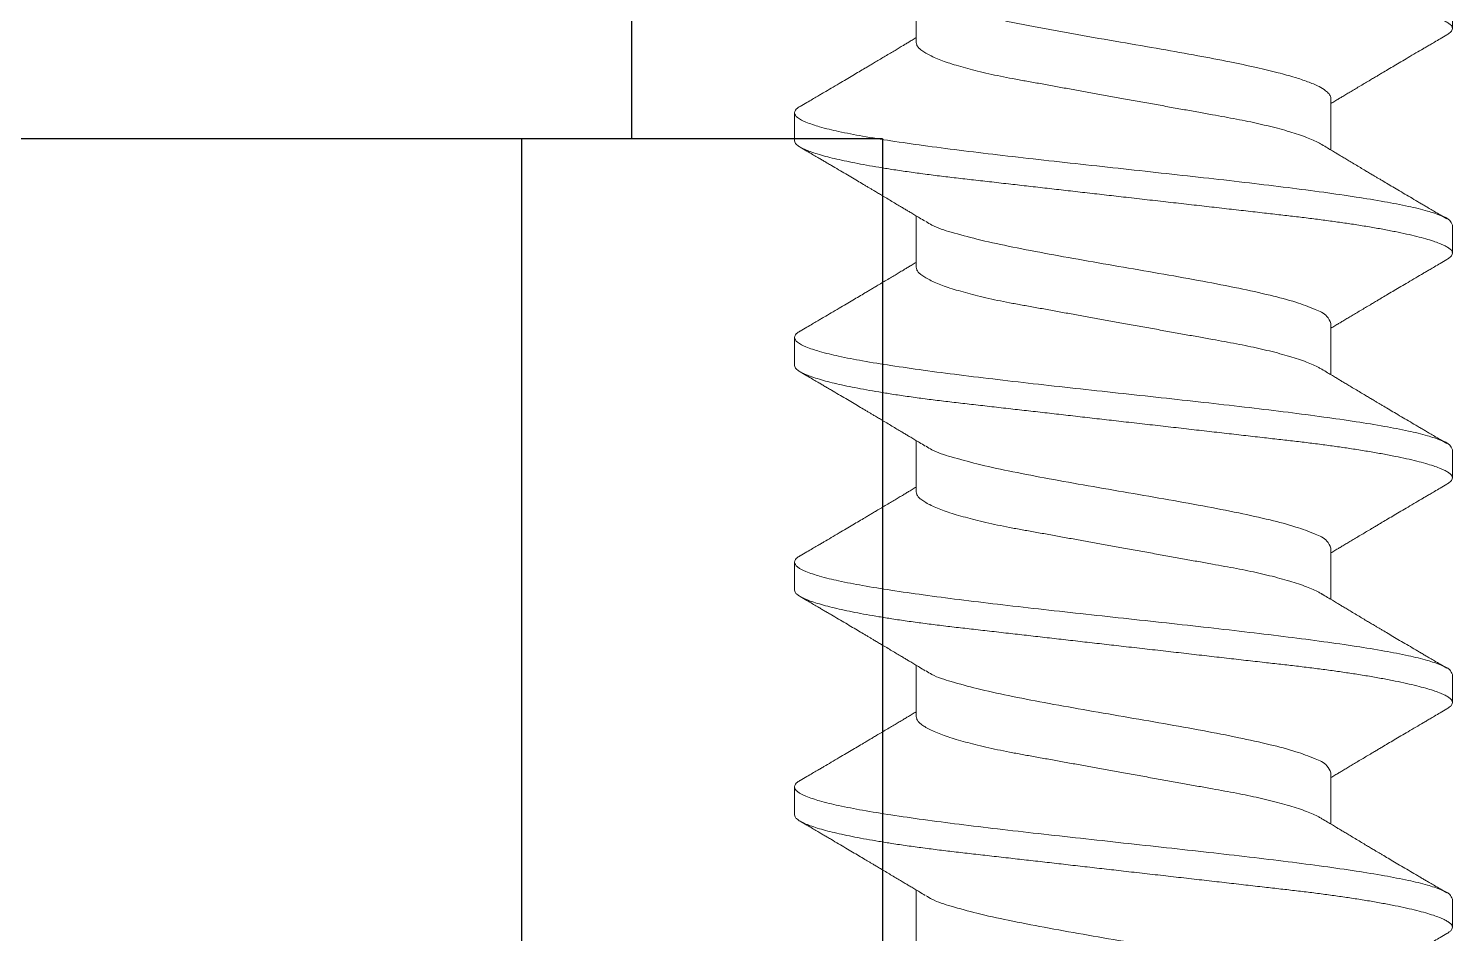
# Model space of a CAD drawing. Extents: x -82 to 113, y -82 to 93.
# Drawn here: x 8.2967 to 8.6517, y 87.4694 to 87.695 of the extents above; entities that cross this region are included whole.
import ezdxf

# ---------------------------------------------------------------- set-up
doc = ezdxf.new("R2010")
doc.units = 0
doc.header["$MEASUREMENT"] = 0
doc.linetypes.add('SLD-Solid', pattern=[0])
doc.layers.get('0').update_dxf_attribs({"linetype": 'CONTINUOUS'})
for name, color, linetype in [('Ballons', 7, 'CONTINUOUS'), ('HANDLE_SET', 7, 'CONTINUOUS'), ('INERTIA', 7, 'CONTINUOUS')]:
    doc.layers.add(name, color=color, linetype=linetype)

# ---------------------------------------------------------------- blocks, each defined once
blk = doc.blocks.new('NO 8 2 IN')
at = {"color": 7, "linetype": 'SLD-Solid', "lineweight": 15}
for p, q in [((0.2505, 0.082), (0.2435, 0.082)), ((0.3065, 0.082), (0.2995, 0.082)), ((0.3625, 0.082), (0.3555, 0.082)), ((0.4185, 0.082), (0.4115, 0.082)), ((0.226, 0.05169), (0.21321, 0.05169)), ((0.282, 0.05169), (0.26921, 0.05169)), ((0.338, 0.05169), (0.32521, 0.05169)), ((0.394, 0.05169), (0.38121, 0.05169)), ((0.45, 0.05169), (0.43721, 0.05169)), ((0.24, -0.05169), (0.25279, -0.05169)), ((0.296, -0.05169), (0.30879, -0.05169)), ((0.352, -0.05169), (0.36479, -0.05169)), ((0.408, -0.05169), (0.42079, -0.05169)), ((0.2155, -0.082), (0.2225, -0.082)), ((0.2715, -0.082), (0.2785, -0.082)), ((0.3275, -0.082), (0.3345, -0.082)), ((0.3835, -0.082), (0.3905, -0.082)), ((0.4395, -0.082), (0.4465, -0.082))]:
    blk.add_line(p, q, dxfattribs=at)
for points, knots in [([(0.1945, 0.082), (0.19467, 0.08196), (0.19508, 0.08188), (0.19559, 0.08134), (0.19613, 0.08055), (0.19667, 0.07943), (0.19724, 0.078), (0.19782, 0.07624), (0.19839, 0.07424), (0.19894, 0.07201), (0.19949, 0.06959), (0.20004, 0.06692), (0.20058, 0.06404), (0.20111, 0.06094), (0.20166, 0.05756), (0.2022, 0.05389), (0.20274, 0.04995), (0.20326, 0.04587), (0.20376, 0.04167), (0.20425, 0.03731), (0.20477, 0.03278), (0.20529, 0.02821), (0.20581, 0.02362), (0.20633, 0.01904), (0.20687, 0.01436), (0.20741, 0.00962), (0.20795, 0.00482), (0.20852, -0.00015), (0.2091, -0.00526), (0.20969, -0.01048), (0.21028, -0.01564), (0.21086, -0.02071), (0.21142, -0.02565), (0.21197, -0.03045), (0.21248, -0.03495), (0.21296, -0.03915), (0.2134, -0.04309), (0.21387, -0.04691), (0.21435, -0.05063), (0.21485, -0.05422), (0.21538, -0.05776), (0.21593, -0.06122), (0.21652, -0.06456), (0.21711, -0.06766), (0.2177, -0.07048), (0.2183, -0.07301), (0.21889, -0.07524), (0.21946, -0.07712), (0.22001, -0.07865), (0.22052, -0.07985), (0.22102, -0.08079), (0.22151, -0.08145), (0.22198, -0.0819), (0.22234, -0.08197), (0.2225, -0.082)], [0, 0, 0, 0, 0.0030922, 0.0072181, 0.0128484, 0.0201962, 0.0293579, 0.0403687, 0.0532214, 0.0665875, 0.0814155, 0.097635, 0.1151599, 0.1338904, 0.1537149, 0.1764479, 0.2001745, 0.2247242, 0.2499245, 0.2759056, 0.3030907, 0.3313793, 0.3581676, 0.385658, 0.4137247, 0.4422324, 0.4710383, 0.4999946, 0.5315781, 0.5629665, 0.5939686, 0.6244012, 0.6540923, 0.6828844, 0.7106365, 0.7350577, 0.7585265, 0.7814702, 0.803831, 0.825476, 0.8462743, 0.8678486, 0.8881084, 0.906911, 0.9241308, 0.9396618, 0.9534224, 0.9653573, 0.9746726, 0.982441, 0.9887047, 0.9935572, 0.9971898, 1, 1, 1, 1]), ([(0.24186, 0.08045), (0.24199, 0.08074), (0.24231, 0.08144), (0.24352, 0.08233), (0.24507, 0.08107), (0.24601, 0.07885), (0.24718, 0.07537), (0.24828, 0.07064), (0.24943, 0.0647), (0.25057, 0.05766), (0.25172, 0.04964), (0.25288, 0.04077), (0.25403, 0.0312), (0.25519, 0.0211), (0.25634, 0.01064), (0.2575, 0), (0.25866, -0.01064), (0.25981, -0.0211), (0.26097, -0.03121), (0.26212, -0.04077), (0.26328, -0.04964), (0.26443, -0.05766), (0.26557, -0.06471), (0.26672, -0.07062), (0.26781, -0.07541), (0.26899, -0.07877), (0.26993, -0.08123), (0.27108, -0.0818), (0.2715, -0.082)], [0, 0, 0, 0, 0.005731, 0.013729, 0.021729, 0.035806, 0.057193, 0.085897, 0.121575, 0.163691, 0.211566, 0.264413, 0.32135, 0.381419, 0.443609, 0.506868, 0.570127, 0.632316, 0.692385, 0.749322, 0.802168, 0.850043, 0.892158, 0.927835, 0.956539, 0.977925, 0.992002, 1, 1, 1, 1]), ([(0.2505, 0.082), (0.25067, 0.08196), (0.25108, 0.08188), (0.25159, 0.08134), (0.25213, 0.08055), (0.25267, 0.07943), (0.25324, 0.078), (0.25382, 0.07624), (0.25439, 0.07424), (0.25494, 0.07201), (0.25549, 0.06959), (0.25604, 0.06692), (0.25658, 0.06404), (0.25711, 0.06094), (0.25766, 0.05756), (0.2582, 0.05389), (0.25874, 0.04995), (0.25926, 0.04587), (0.25976, 0.04167), (0.26025, 0.03731), (0.26077, 0.03278), (0.26129, 0.02821), (0.26181, 0.02362), (0.26233, 0.01904), (0.26287, 0.01436), (0.26341, 0.00962), (0.26395, 0.00482), (0.26452, -0.00015), (0.2651, -0.00526), (0.26569, -0.01048), (0.26628, -0.01564), (0.26686, -0.02071), (0.26742, -0.02565), (0.26797, -0.03045), (0.26848, -0.03495), (0.26896, -0.03915), (0.2694, -0.04309), (0.26987, -0.04691), (0.27035, -0.05063), (0.27085, -0.05422), (0.27138, -0.05776), (0.27193, -0.06122), (0.27252, -0.06456), (0.27311, -0.06766), (0.2737, -0.07048), (0.2743, -0.07301), (0.27489, -0.07524), (0.27546, -0.07712), (0.27601, -0.07865), (0.27652, -0.07985), (0.27702, -0.08079), (0.27751, -0.08145), (0.27798, -0.0819), (0.27834, -0.08197), (0.2785, -0.082)], [0, 0, 0, 0, 0.003093, 0.007218, 0.012849, 0.020196, 0.029358, 0.040369, 0.053222, 0.066588, 0.081416, 0.097635, 0.11516, 0.133891, 0.153715, 0.176448, 0.200175, 0.224724, 0.249925, 0.275906, 0.303091, 0.331379, 0.358168, 0.385658, 0.413725, 0.442233, 0.471038, 0.499995, 0.531578, 0.562967, 0.593969, 0.624401, 0.654092, 0.682884, 0.710637, 0.735058, 0.758527, 0.78147, 0.803831, 0.825476, 0.846274, 0.867849, 0.888108, 0.906911, 0.924131, 0.939662, 0.953422, 0.965357, 0.974673, 0.982441, 0.988705, 0.993557, 0.99719, 1, 1, 1, 1]), ([(0.29786, 0.08045), (0.29799, 0.08074), (0.29831, 0.08144), (0.29952, 0.08233), (0.30107, 0.08107), (0.30201, 0.07885), (0.30318, 0.07537), (0.30428, 0.07064), (0.30543, 0.0647), (0.30657, 0.05766), (0.30772, 0.04964), (0.30888, 0.04077), (0.31003, 0.0312), (0.31119, 0.0211), (0.31234, 0.01064), (0.3135, 0), (0.31466, -0.01064), (0.31581, -0.0211), (0.31697, -0.03121), (0.31812, -0.04077), (0.31928, -0.04964), (0.32043, -0.05766), (0.32157, -0.06471), (0.32272, -0.07062), (0.32381, -0.07541), (0.32499, -0.07877), (0.32593, -0.08123), (0.32708, -0.0818), (0.3275, -0.082)], [0, 0, 0, 0, 0.005731, 0.013729, 0.021728, 0.035806, 0.057192, 0.085897, 0.121575, 0.16369, 0.211566, 0.264413, 0.32135, 0.381419, 0.443609, 0.506868, 0.570127, 0.632316, 0.692385, 0.749321, 0.802168, 0.850043, 0.892157, 0.927835, 0.956539, 0.977925, 0.992001, 1, 1, 1, 1]), ([(0.3065, 0.082), (0.30667, 0.08196), (0.30708, 0.08188), (0.30759, 0.08134), (0.30813, 0.08055), (0.30867, 0.07943), (0.30924, 0.078), (0.30982, 0.07624), (0.31039, 0.07424), (0.31094, 0.07201), (0.31149, 0.06959), (0.31204, 0.06692), (0.31258, 0.06404), (0.31311, 0.06094), (0.31365, 0.05756), (0.3142, 0.05389), (0.31474, 0.04995), (0.31526, 0.04587), (0.31576, 0.04167), (0.31625, 0.03731), (0.31677, 0.03278), (0.31729, 0.02821), (0.31781, 0.02362), (0.31833, 0.01904), (0.31886, 0.01436), (0.31941, 0.00962), (0.31995, 0.00482), (0.32052, -0.00015), (0.3211, -0.00526), (0.32169, -0.01048), (0.32228, -0.01564), (0.32286, -0.02071), (0.32342, -0.02565), (0.32397, -0.03045), (0.32448, -0.03495), (0.32496, -0.03915), (0.3254, -0.04309), (0.32587, -0.04691), (0.32635, -0.05063), (0.32685, -0.05422), (0.32738, -0.05776), (0.32793, -0.06122), (0.32852, -0.06456), (0.32911, -0.06766), (0.3297, -0.07048), (0.3303, -0.07301), (0.33089, -0.07524), (0.33146, -0.07712), (0.33201, -0.07865), (0.33252, -0.07985), (0.33302, -0.08079), (0.33351, -0.08145), (0.33398, -0.0819), (0.33434, -0.08197), (0.3345, -0.082)], [0, 0, 0, 0, 0.003092, 0.007218, 0.012848, 0.020196, 0.029358, 0.040368, 0.053221, 0.066587, 0.081415, 0.097635, 0.11516, 0.13389, 0.153715, 0.176448, 0.200174, 0.224724, 0.249924, 0.275905, 0.303091, 0.331379, 0.358167, 0.385658, 0.413725, 0.442232, 0.471038, 0.499995, 0.531578, 0.562966, 0.593969, 0.624401, 0.654092, 0.682884, 0.710636, 0.735058, 0.758527, 0.78147, 0.803831, 0.825476, 0.846274, 0.867849, 0.888108, 0.906911, 0.924131, 0.939662, 0.953422, 0.965357, 0.974673, 0.982441, 0.988705, 0.993557, 0.99719, 1, 1, 1, 1]), ([(0.35386, 0.08045), (0.35399, 0.08074), (0.35431, 0.08144), (0.35552, 0.08233), (0.35707, 0.08107), (0.35801, 0.07885), (0.35918, 0.07537), (0.36028, 0.07064), (0.36143, 0.0647), (0.36257, 0.05766), (0.36372, 0.04964), (0.36488, 0.04077), (0.36603, 0.0312), (0.36719, 0.0211), (0.36834, 0.01064), (0.3695, 0), (0.37066, -0.01064), (0.37181, -0.0211), (0.37297, -0.03121), (0.37412, -0.04077), (0.37528, -0.04964), (0.37643, -0.05766), (0.37757, -0.06471), (0.37872, -0.07062), (0.37981, -0.07541), (0.38099, -0.07877), (0.38193, -0.08123), (0.38308, -0.0818), (0.3835, -0.082)], [0, 0, 0, 0, 0.005731, 0.013729, 0.021728, 0.035806, 0.057192, 0.085897, 0.121575, 0.16369, 0.211566, 0.264413, 0.32135, 0.381419, 0.443609, 0.506868, 0.570127, 0.632316, 0.692385, 0.749321, 0.802168, 0.850043, 0.892157, 0.927835, 0.956539, 0.977925, 0.992001, 1, 1, 1, 1]), ([(0.3625, 0.082), (0.36267, 0.08196), (0.36308, 0.08188), (0.36359, 0.08134), (0.36413, 0.08055), (0.36467, 0.07943), (0.36524, 0.078), (0.36582, 0.07624), (0.36639, 0.07424), (0.36694, 0.07201), (0.36749, 0.06959), (0.36804, 0.06692), (0.36858, 0.06404), (0.36911, 0.06094), (0.36966, 0.05756), (0.3702, 0.05389), (0.37074, 0.04995), (0.37126, 0.04587), (0.37176, 0.04167), (0.37225, 0.03731), (0.37277, 0.03278), (0.37329, 0.02821), (0.37381, 0.02362), (0.37433, 0.01904), (0.37487, 0.01436), (0.37541, 0.00962), (0.37595, 0.00482), (0.37652, -0.00015), (0.3771, -0.00526), (0.37769, -0.01048), (0.37828, -0.01564), (0.37886, -0.02071), (0.37942, -0.02565), (0.37997, -0.03045), (0.38048, -0.03495), (0.38096, -0.03915), (0.3814, -0.04309), (0.38187, -0.04691), (0.38235, -0.05063), (0.38285, -0.05422), (0.38338, -0.05776), (0.38393, -0.06122), (0.38452, -0.06456), (0.38511, -0.06766), (0.3857, -0.07048), (0.3863, -0.07301), (0.38689, -0.07524), (0.38746, -0.07712), (0.38801, -0.07865), (0.38852, -0.07985), (0.38902, -0.08079), (0.38951, -0.08145), (0.38998, -0.0819), (0.39034, -0.08197), (0.3905, -0.082)], [0, 0, 0, 0, 0.003092, 0.007218, 0.012848, 0.020196, 0.029358, 0.040368, 0.053221, 0.066587, 0.081415, 0.097635, 0.11516, 0.13389, 0.153715, 0.176448, 0.200174, 0.224724, 0.249924, 0.275905, 0.303091, 0.331379, 0.358167, 0.385658, 0.413725, 0.442232, 0.471038, 0.499994, 0.531578, 0.562966, 0.593968, 0.624401, 0.654092, 0.682884, 0.710636, 0.735058, 0.758526, 0.78147, 0.803831, 0.825476, 0.846274, 0.867849, 0.888108, 0.906911, 0.924131, 0.939662, 0.953422, 0.965357, 0.974672, 0.982441, 0.988705, 0.993557, 0.99719, 1, 1, 1, 1]), ([(0.40986, 0.08045), (0.40999, 0.08074), (0.41031, 0.08144), (0.41152, 0.08233), (0.41307, 0.08107), (0.41401, 0.07885), (0.41518, 0.07537), (0.41628, 0.07064), (0.41743, 0.0647), (0.41857, 0.05766), (0.41972, 0.04964), (0.42088, 0.04077), (0.42203, 0.0312), (0.42319, 0.0211), (0.42434, 0.01064), (0.4255, 0), (0.42666, -0.01064), (0.42781, -0.0211), (0.42897, -0.03121), (0.43012, -0.04077), (0.43128, -0.04964), (0.43243, -0.05766), (0.43357, -0.06471), (0.43472, -0.07062), (0.43581, -0.07541), (0.43699, -0.07877), (0.43793, -0.08123), (0.43908, -0.0818), (0.4395, -0.082)], [0, 0, 0, 0, 0.0057312, 0.0137294, 0.0217283, 0.0358057, 0.0571924, 0.0858972, 0.1215754, 0.1636904, 0.2115661, 0.2644133, 0.3213499, 0.3814193, 0.4436088, 0.5068678, 0.5701267, 0.6323161, 0.6923852, 0.7493214, 0.8021681, 0.8500432, 0.8921576, 0.9278349, 0.956539, 0.9779248, 0.9920013, 1, 1, 1, 1]), ([(0.4185, 0.082), (0.41867, 0.08196), (0.41908, 0.08188), (0.41959, 0.08134), (0.42013, 0.08055), (0.42067, 0.07943), (0.42124, 0.078), (0.42182, 0.07624), (0.42239, 0.07424), (0.42294, 0.07201), (0.42349, 0.06959), (0.42404, 0.06692), (0.42458, 0.06404), (0.42511, 0.06094), (0.42565, 0.05756), (0.4262, 0.05389), (0.42674, 0.04995), (0.42726, 0.04587), (0.42776, 0.04167), (0.42825, 0.03731), (0.42877, 0.03278), (0.42929, 0.02821), (0.42981, 0.02362), (0.43033, 0.01904), (0.43087, 0.01436), (0.43141, 0.00962), (0.43195, 0.00482), (0.43252, -0.00015), (0.4331, -0.00526), (0.43369, -0.01048), (0.43428, -0.01564), (0.43486, -0.02071), (0.43542, -0.02565), (0.43597, -0.03045), (0.43648, -0.03495), (0.43696, -0.03915), (0.4374, -0.04309), (0.43787, -0.04691), (0.43835, -0.05063), (0.43885, -0.05422), (0.43938, -0.05776), (0.43993, -0.06122), (0.44052, -0.06456), (0.44111, -0.06766), (0.4417, -0.07048), (0.4423, -0.07301), (0.44289, -0.07524), (0.44346, -0.07712), (0.44401, -0.07865), (0.44452, -0.07985), (0.44502, -0.08079), (0.44551, -0.08145), (0.44598, -0.0819), (0.44634, -0.08197), (0.4465, -0.082)], [0, 0, 0, 0, 0.003092, 0.007218, 0.012848, 0.020196, 0.029358, 0.040369, 0.053221, 0.066587, 0.081415, 0.097635, 0.11516, 0.13389, 0.153715, 0.176448, 0.200174, 0.224724, 0.249924, 0.275906, 0.303091, 0.331379, 0.358168, 0.385658, 0.413725, 0.442232, 0.471038, 0.499995, 0.531578, 0.562966, 0.593969, 0.624401, 0.654092, 0.682884, 0.710636, 0.735058, 0.758527, 0.78147, 0.803831, 0.825476, 0.846274, 0.867849, 0.888108, 0.906911, 0.924131, 0.939662, 0.953422, 0.965357, 0.974673, 0.982441, 0.988705, 0.993557, 0.99719, 1, 1, 1, 1]), ([(0.24194, 0.08062), (0.24162, 0.08006), (0.24101, 0.07903), (0.24018, 0.07762), (0.23951, 0.07648), (0.23895, 0.07553), (0.23826, 0.07436), (0.23736, 0.07282), (0.23627, 0.07098), (0.23521, 0.06918), (0.23423, 0.06752), (0.2333, 0.06596), (0.23253, 0.06465), (0.23191, 0.06361), (0.23139, 0.06273), (0.23079, 0.06173), (0.23012, 0.0606), (0.22939, 0.05936), (0.22867, 0.05816), (0.22798, 0.057), (0.22733, 0.05592), (0.22674, 0.05493), (0.22619, 0.05401), (0.22565, 0.05311), (0.22519, 0.05234), (0.22489, 0.05184), (0.22479, 0.05169)], [0, 0, 0, 0, 0.0579828, 0.1065596, 0.1457438, 0.1759787, 0.2050392, 0.2670312, 0.3351953, 0.3955529, 0.4530647, 0.5077331, 0.5572798, 0.5883029, 0.6159094, 0.6487641, 0.6919186, 0.7330355, 0.7772941, 0.8174003, 0.8530775, 0.8897876, 0.9202468, 0.9483936, 0.9838456, 1, 1, 1, 1]), ([(0.27056, 0.04945), (0.27028, 0.04991), (0.26975, 0.05078), (0.26903, 0.05198), (0.26843, 0.05298), (0.26791, 0.05385), (0.2674, 0.05471), (0.26682, 0.05567), (0.26614, 0.05681), (0.2654, 0.05805), (0.26464, 0.05932), (0.26393, 0.06051), (0.26332, 0.06153), (0.26283, 0.06237), (0.2624, 0.06309), (0.262, 0.06377), (0.26143, 0.06472), (0.26068, 0.06599), (0.25974, 0.06758), (0.25873, 0.06928), (0.2577, 0.07104), (0.25681, 0.07255), (0.25609, 0.07376), (0.25557, 0.07465), (0.25505, 0.07552), (0.25449, 0.07647), (0.25382, 0.07762), (0.25299, 0.07903), (0.25239, 0.08006), (0.25206, 0.08062)], [0, 0, 0, 0, 0.0451994, 0.0838995, 0.1160725, 0.1417323, 0.1675759, 0.1986999, 0.2351163, 0.2768365, 0.318633, 0.357685, 0.3906107, 0.4173953, 0.438437, 0.4596498, 0.4829882, 0.5298511, 0.5815661, 0.6360153, 0.6932005, 0.7506899, 0.7808661, 0.8094732, 0.8365086, 0.8645783, 0.9009618, 0.9460988, 1, 1, 1, 1]), ([(0.29794, 0.08062), (0.29762, 0.08006), (0.29701, 0.07903), (0.29618, 0.07762), (0.29551, 0.07648), (0.29495, 0.07553), (0.29426, 0.07436), (0.29336, 0.07282), (0.29227, 0.07098), (0.29121, 0.06918), (0.29023, 0.06752), (0.2893, 0.06596), (0.28853, 0.06465), (0.28791, 0.06361), (0.28739, 0.06273), (0.28679, 0.06173), (0.28612, 0.0606), (0.28539, 0.05936), (0.28467, 0.05816), (0.28398, 0.057), (0.28333, 0.05592), (0.28274, 0.05493), (0.28219, 0.05401), (0.28165, 0.05311), (0.28119, 0.05234), (0.28089, 0.05184), (0.28079, 0.05169)], [0, 0, 0, 0, 0.057982, 0.10656, 0.145743, 0.175979, 0.205039, 0.26703, 0.335195, 0.395553, 0.453065, 0.507733, 0.55728, 0.588303, 0.615908, 0.648764, 0.691919, 0.733036, 0.777294, 0.8174, 0.853077, 0.889788, 0.920247, 0.948394, 0.983846, 1, 1, 1, 1]), ([(0.32656, 0.04945), (0.32628, 0.04991), (0.32575, 0.05078), (0.32503, 0.05198), (0.32443, 0.05298), (0.32391, 0.05385), (0.3234, 0.05471), (0.32282, 0.05567), (0.32214, 0.05681), (0.3214, 0.05805), (0.32064, 0.05932), (0.31993, 0.06051), (0.31932, 0.06153), (0.31883, 0.06237), (0.3184, 0.06309), (0.318, 0.06377), (0.31743, 0.06472), (0.31668, 0.06599), (0.31574, 0.06758), (0.31473, 0.06928), (0.3137, 0.07104), (0.31281, 0.07255), (0.31209, 0.07376), (0.31157, 0.07465), (0.31105, 0.07552), (0.31049, 0.07647), (0.30982, 0.07762), (0.30899, 0.07903), (0.30839, 0.08006), (0.30806, 0.08062)], [0, 0, 0, 0, 0.0451994, 0.0838995, 0.1160725, 0.1417313, 0.1675749, 0.1986999, 0.2351163, 0.2768365, 0.318633, 0.357685, 0.3906107, 0.4173953, 0.438437, 0.4596488, 0.4829882, 0.5298511, 0.5815661, 0.6360153, 0.6931995, 0.7506899, 0.7808661, 0.8094732, 0.8365086, 0.8645783, 0.9009618, 0.9460988, 1, 1, 1, 1]), ([(0.35394, 0.08062), (0.35362, 0.08006), (0.35301, 0.07903), (0.35218, 0.07762), (0.35151, 0.07648), (0.35095, 0.07553), (0.35026, 0.07436), (0.34936, 0.07282), (0.34827, 0.07098), (0.34721, 0.06918), (0.34623, 0.06752), (0.3453, 0.06596), (0.34453, 0.06465), (0.34391, 0.06361), (0.34339, 0.06273), (0.34279, 0.06173), (0.34212, 0.0606), (0.34139, 0.05936), (0.34067, 0.05816), (0.33998, 0.057), (0.33933, 0.05592), (0.33874, 0.05493), (0.33819, 0.05401), (0.33765, 0.05311), (0.33719, 0.05234), (0.33689, 0.05184), (0.33679, 0.05169)], [0, 0, 0, 0, 0.057982, 0.10656, 0.145743, 0.175978, 0.205039, 0.26703, 0.335195, 0.395552, 0.453065, 0.507732, 0.55728, 0.588303, 0.615908, 0.648764, 0.691919, 0.733036, 0.777294, 0.8174, 0.853077, 0.889788, 0.920247, 0.948394, 0.983846, 1, 1, 1, 1]), ([(0.38256, 0.04945), (0.38228, 0.04991), (0.38175, 0.05078), (0.38103, 0.05198), (0.38043, 0.05298), (0.37991, 0.05385), (0.3794, 0.05471), (0.37882, 0.05567), (0.37814, 0.05681), (0.3774, 0.05805), (0.37664, 0.05932), (0.37593, 0.06051), (0.37532, 0.06153), (0.37483, 0.06237), (0.3744, 0.06309), (0.374, 0.06377), (0.37343, 0.06472), (0.37268, 0.06599), (0.37174, 0.06758), (0.37073, 0.06928), (0.3697, 0.07104), (0.36881, 0.07255), (0.36809, 0.07376), (0.36757, 0.07465), (0.36705, 0.07552), (0.36649, 0.07647), (0.36582, 0.07762), (0.36499, 0.07903), (0.36439, 0.08006), (0.36406, 0.08062)], [0, 0, 0, 0, 0.045199, 0.083899, 0.116073, 0.141731, 0.167575, 0.198699, 0.235117, 0.276837, 0.318632, 0.357685, 0.39061, 0.417396, 0.438437, 0.459649, 0.482989, 0.529851, 0.581567, 0.636016, 0.6932, 0.750691, 0.780867, 0.809473, 0.836508, 0.864578, 0.900963, 0.9461, 1, 1, 1, 1]), ([(0.40994, 0.08062), (0.40962, 0.08006), (0.40901, 0.07903), (0.40818, 0.07762), (0.40751, 0.07648), (0.40695, 0.07553), (0.40626, 0.07436), (0.40536, 0.07282), (0.40427, 0.07098), (0.40321, 0.06918), (0.40223, 0.06752), (0.4013, 0.06596), (0.40053, 0.06465), (0.39991, 0.06361), (0.39939, 0.06273), (0.39879, 0.06173), (0.39812, 0.0606), (0.39739, 0.05936), (0.39667, 0.05816), (0.39598, 0.057), (0.39533, 0.05592), (0.39474, 0.05493), (0.39419, 0.05401), (0.39365, 0.05311), (0.39319, 0.05234), (0.39289, 0.05184), (0.39279, 0.05169)], [0, 0, 0, 0, 0.057982, 0.10656, 0.145743, 0.175978, 0.205039, 0.267031, 0.335196, 0.395553, 0.453065, 0.507733, 0.55728, 0.588303, 0.615909, 0.648764, 0.691919, 0.733036, 0.777294, 0.817401, 0.853077, 0.889788, 0.920247, 0.948394, 0.983846, 1, 1, 1, 1]), ([(0.43856, 0.04945), (0.43828, 0.04991), (0.43775, 0.05078), (0.43703, 0.05198), (0.43643, 0.05298), (0.43591, 0.05385), (0.4354, 0.05471), (0.43482, 0.05567), (0.43414, 0.05681), (0.4334, 0.05805), (0.43264, 0.05932), (0.43193, 0.06051), (0.43132, 0.06153), (0.43083, 0.06237), (0.4304, 0.06309), (0.43, 0.06377), (0.42943, 0.06472), (0.42868, 0.06599), (0.42774, 0.06758), (0.42673, 0.06928), (0.4257, 0.07104), (0.42481, 0.07255), (0.42409, 0.07376), (0.42357, 0.07465), (0.42305, 0.07552), (0.42249, 0.07647), (0.42182, 0.07762), (0.42099, 0.07903), (0.42039, 0.08006), (0.42006, 0.08062)], [0, 0, 0, 0, 0.0451999, 0.083899, 0.1160726, 0.1417319, 0.1675755, 0.1986995, 0.2351164, 0.2768371, 0.3186332, 0.3576857, 0.3906104, 0.417396, 0.4384372, 0.4596495, 0.4829884, 0.5298514, 0.5815664, 0.6360157, 0.6932004, 0.7506903, 0.7808665, 0.8094736, 0.8365085, 0.8645782, 0.9009622, 0.9460993, 1, 1, 1, 1]), ([(0.226, 0.05169), (0.2262, 0.05166), (0.22664, 0.05159), (0.22727, 0.05114), (0.2279, 0.05045), (0.22856, 0.04949), (0.22923, 0.04825), (0.2299, 0.04678), (0.23056, 0.04508), (0.23122, 0.0432), (0.23187, 0.0411), (0.23251, 0.0388), (0.23316, 0.03628), (0.2338, 0.03355), (0.23442, 0.03063), (0.23502, 0.0276), (0.23559, 0.02443), (0.23618, 0.02113), (0.23679, 0.01775), (0.23742, 0.0143), (0.23805, 0.01082), (0.23869, 0.00726), (0.23934, 0.00364), (0.24001, -0.00007), (0.2407, -0.00386), (0.24139, -0.00769), (0.24207, -0.01146), (0.24273, -0.01513), (0.24337, -0.01868), (0.24398, -0.02203), (0.24454, -0.02517), (0.24508, -0.02813), (0.24565, -0.03098), (0.24624, -0.03372), (0.24687, -0.03639), (0.24752, -0.03894), (0.24821, -0.04135), (0.2489, -0.04355), (0.24959, -0.0455), (0.25029, -0.0472), (0.25088, -0.04849), (0.2513, -0.04919), (0.25145, -0.04943)], [0, 0, 0, 0, 0.0056596, 0.0125775, 0.0213653, 0.0323514, 0.0456894, 0.0614234, 0.0784222, 0.0974409, 0.1183585, 0.1410209, 0.1652458, 0.1924203, 0.2208648, 0.2503104, 0.2805997, 0.3124186, 0.3457877, 0.3784822, 0.412166, 0.4466135, 0.4815807, 0.5168111, 0.5541707, 0.5912168, 0.6276441, 0.6631648, 0.6975151, 0.7304611, 0.7600589, 0.7884189, 0.816064, 0.8427915, 0.8683763, 0.8940211, 0.9178953, 0.9397843, 0.9595096, 0.9769374, 0.9919871, 1, 1, 1, 1]), ([(0.282, 0.05169), (0.2822, 0.05166), (0.28264, 0.05159), (0.28327, 0.05114), (0.2839, 0.05045), (0.28456, 0.04949), (0.28523, 0.04825), (0.2859, 0.04678), (0.28656, 0.04508), (0.28722, 0.0432), (0.28787, 0.0411), (0.28851, 0.0388), (0.28916, 0.03628), (0.2898, 0.03355), (0.29042, 0.03063), (0.29102, 0.0276), (0.29159, 0.02443), (0.29218, 0.02113), (0.29279, 0.01775), (0.29342, 0.0143), (0.29405, 0.01082), (0.29469, 0.00726), (0.29534, 0.00364), (0.29601, -0.00007), (0.2967, -0.00386), (0.29739, -0.00769), (0.29807, -0.01146), (0.29873, -0.01513), (0.29937, -0.01868), (0.29998, -0.02203), (0.30054, -0.02517), (0.30108, -0.02813), (0.30165, -0.03098), (0.30224, -0.03372), (0.30287, -0.03639), (0.30352, -0.03894), (0.30421, -0.04135), (0.3049, -0.04355), (0.30559, -0.0455), (0.30629, -0.0472), (0.30688, -0.04849), (0.3073, -0.04919), (0.30745, -0.04943)], [0, 0, 0, 0, 0.00566, 0.012577, 0.021365, 0.032352, 0.045689, 0.061423, 0.078422, 0.097441, 0.118359, 0.141021, 0.165246, 0.19242, 0.220865, 0.25031, 0.2806, 0.312419, 0.345788, 0.378482, 0.412166, 0.446614, 0.481581, 0.516811, 0.554171, 0.591217, 0.627644, 0.663165, 0.697515, 0.730461, 0.760059, 0.788419, 0.816064, 0.842792, 0.868376, 0.894021, 0.917895, 0.939784, 0.95951, 0.976937, 0.991987, 1, 1, 1, 1]), ([(0.338, 0.05169), (0.3382, 0.05166), (0.33864, 0.05159), (0.33927, 0.05114), (0.3399, 0.05045), (0.34056, 0.04949), (0.34123, 0.04825), (0.3419, 0.04678), (0.34256, 0.04508), (0.34322, 0.0432), (0.34387, 0.0411), (0.34451, 0.0388), (0.34516, 0.03628), (0.3458, 0.03355), (0.34642, 0.03063), (0.34702, 0.0276), (0.34759, 0.02443), (0.34818, 0.02113), (0.34879, 0.01775), (0.34942, 0.0143), (0.35005, 0.01082), (0.35069, 0.00726), (0.35134, 0.00364), (0.35201, -0.00007), (0.3527, -0.00386), (0.35339, -0.00769), (0.35407, -0.01146), (0.35473, -0.01513), (0.35537, -0.01868), (0.35598, -0.02203), (0.35654, -0.02517), (0.35708, -0.02813), (0.35765, -0.03098), (0.35824, -0.03372), (0.35887, -0.03639), (0.35952, -0.03894), (0.36021, -0.04135), (0.3609, -0.04355), (0.36159, -0.0455), (0.36229, -0.0472), (0.36288, -0.04849), (0.3633, -0.04919), (0.36345, -0.04943)], [0, 0, 0, 0, 0.00566, 0.012578, 0.021366, 0.032352, 0.04569, 0.061424, 0.078422, 0.097441, 0.118359, 0.141021, 0.165246, 0.192421, 0.220865, 0.250311, 0.2806, 0.312419, 0.345788, 0.378482, 0.412166, 0.446614, 0.481581, 0.516811, 0.554171, 0.591217, 0.627644, 0.663165, 0.697515, 0.730461, 0.760059, 0.788419, 0.816064, 0.842792, 0.868377, 0.894021, 0.917895, 0.939785, 0.95951, 0.976938, 0.991987, 1, 1, 1, 1]), ([(0.394, 0.05169), (0.3942, 0.05166), (0.39464, 0.05159), (0.39527, 0.05114), (0.3959, 0.05045), (0.39656, 0.04949), (0.39723, 0.04825), (0.3979, 0.04678), (0.39856, 0.04508), (0.39922, 0.0432), (0.39987, 0.0411), (0.40051, 0.0388), (0.40116, 0.03628), (0.40179, 0.03355), (0.40242, 0.03063), (0.40302, 0.0276), (0.40359, 0.02443), (0.40418, 0.02113), (0.40479, 0.01775), (0.40542, 0.0143), (0.40605, 0.01082), (0.40669, 0.00726), (0.40734, 0.00364), (0.40801, -0.00007), (0.4087, -0.00386), (0.40939, -0.00769), (0.41007, -0.01146), (0.41073, -0.01513), (0.41137, -0.01868), (0.41198, -0.02203), (0.41254, -0.02517), (0.41308, -0.02813), (0.41365, -0.03098), (0.41424, -0.03372), (0.41487, -0.03639), (0.41552, -0.03894), (0.41621, -0.04135), (0.4169, -0.04355), (0.41759, -0.0455), (0.41829, -0.0472), (0.41888, -0.04849), (0.4193, -0.04919), (0.41945, -0.04943)], [0, 0, 0, 0, 0.00566, 0.012578, 0.021366, 0.032352, 0.04569, 0.061424, 0.078423, 0.097441, 0.118359, 0.141021, 0.165246, 0.192421, 0.220865, 0.250311, 0.2806, 0.312419, 0.345788, 0.378482, 0.412166, 0.446614, 0.481581, 0.516811, 0.554171, 0.591217, 0.627644, 0.663165, 0.697515, 0.730461, 0.760059, 0.788419, 0.816064, 0.842792, 0.868376, 0.894021, 0.917895, 0.939784, 0.95951, 0.976938, 0.991987, 1, 1, 1, 1]), ([(0.21463, 0.04935), (0.21487, 0.04896), (0.21565, 0.04767), (0.21659, 0.04505), (0.21775, 0.04147), (0.21885, 0.03729), (0.22035, 0.03091), (0.22208, 0.02228), (0.22402, 0.01161), (0.22586, 0.00098), (0.22759, -0.00906), (0.22921, -0.01816), (0.23072, -0.02609), (0.23212, -0.03276), (0.23341, -0.03818), (0.23458, -0.04242), (0.2357, -0.04583), (0.23677, -0.04841), (0.23782, -0.0502), (0.23872, -0.05122), (0.23942, -0.05161), (0.23984, -0.05168), (0.23996, -0.05169), (0.24, -0.05169)], [0, 0, 0, 0, 0.012925, 0.04286, 0.078968, 0.120332, 0.165947, 0.265875, 0.371123, 0.475227, 0.573222, 0.661694, 0.73866, 0.803355, 0.855965, 0.897367, 0.928888, 0.95826, 0.976717, 0.987833, 0.996617, 0.998881, 1, 1, 1, 1]), ([(0.27063, 0.04922), (0.27093, 0.04874), (0.27214, 0.04681), (0.27341, 0.04246), (0.27518, 0.03613), (0.27685, 0.02837), (0.27857, 0.01954), (0.28028, 0.00996), (0.282, 0), (0.28372, -0.00996), (0.28543, -0.01954), (0.28714, -0.02838), (0.28885, -0.0361), (0.2905, -0.04254), (0.29224, -0.04717), (0.29368, -0.05064), (0.29537, -0.0514), (0.296, -0.05169)], [0, 0, 0, 0, 0.016211, 0.064626, 0.128031, 0.204413, 0.291076, 0.384847, 0.48225, 0.579652, 0.673423, 0.760083, 0.836464, 0.899866, 0.948278, 0.98085, 1, 1, 1, 1]), ([(0.32663, 0.04922), (0.32693, 0.04874), (0.32814, 0.04681), (0.32941, 0.04246), (0.33118, 0.03613), (0.33285, 0.02837), (0.33457, 0.01954), (0.33628, 0.00996), (0.338, 0), (0.33972, -0.00996), (0.34143, -0.01954), (0.34314, -0.02838), (0.34485, -0.0361), (0.3465, -0.04254), (0.34824, -0.04717), (0.34968, -0.05064), (0.35137, -0.0514), (0.352, -0.05169)], [0, 0, 0, 0, 0.016211, 0.064626, 0.128031, 0.204413, 0.291076, 0.384847, 0.48225, 0.579652, 0.673423, 0.760084, 0.836464, 0.899866, 0.948278, 0.980851, 1, 1, 1, 1]), ([(0.38263, 0.04922), (0.38293, 0.04874), (0.38414, 0.04681), (0.38541, 0.04246), (0.38718, 0.03613), (0.38885, 0.02837), (0.39057, 0.01954), (0.39228, 0.00996), (0.394, 0), (0.39572, -0.00996), (0.39743, -0.01954), (0.39914, -0.02838), (0.40085, -0.0361), (0.4025, -0.04254), (0.40424, -0.04717), (0.40568, -0.05064), (0.40737, -0.0514), (0.408, -0.05169)], [0, 0, 0, 0, 0.016211, 0.064626, 0.128031, 0.204413, 0.291076, 0.384847, 0.48225, 0.579652, 0.673423, 0.760083, 0.836464, 0.899866, 0.948278, 0.98085, 1, 1, 1, 1]), ([(0.43863, 0.04922), (0.43893, 0.04874), (0.44014, 0.04681), (0.44141, 0.04246), (0.44318, 0.03613), (0.44485, 0.02837), (0.44657, 0.01954), (0.44828, 0.00996), (0.45, 0), (0.45172, -0.00996), (0.45343, -0.01954), (0.45514, -0.02838), (0.45685, -0.0361), (0.4585, -0.04254), (0.46024, -0.04717), (0.46168, -0.05064), (0.46337, -0.0514), (0.464, -0.05169)], [0, 0, 0, 0, 0.016211, 0.064626, 0.128031, 0.204413, 0.291076, 0.384847, 0.48225, 0.579652, 0.673423, 0.760083, 0.836464, 0.899866, 0.948278, 0.98085, 1, 1, 1, 1]), ([(0.25144, -0.04945), (0.25172, -0.04991), (0.25225, -0.05078), (0.25297, -0.05198), (0.25357, -0.05298), (0.25409, -0.05385), (0.2546, -0.05471), (0.25518, -0.05567), (0.25586, -0.05681), (0.2566, -0.05805), (0.25736, -0.05932), (0.25807, -0.06051), (0.25868, -0.06153), (0.25917, -0.06237), (0.2596, -0.06309), (0.26, -0.06377), (0.26057, -0.06472), (0.26132, -0.06599), (0.26226, -0.06758), (0.26327, -0.06928), (0.2643, -0.07104), (0.26519, -0.07255), (0.26591, -0.07376), (0.26643, -0.07465), (0.26695, -0.07552), (0.26751, -0.07647), (0.26818, -0.07762), (0.26901, -0.07903), (0.26961, -0.08006), (0.26994, -0.08062)], [0, 0, 0, 0, 0.045199, 0.083899, 0.116073, 0.141731, 0.167575, 0.198699, 0.235117, 0.276837, 0.318633, 0.357685, 0.39061, 0.417396, 0.438437, 0.459649, 0.482989, 0.529852, 0.581567, 0.636016, 0.6932, 0.750691, 0.780867, 0.809474, 0.836508, 0.864578, 0.900963, 0.9461, 1, 1, 1, 1]), ([(0.30744, -0.04945), (0.30772, -0.04991), (0.30825, -0.05078), (0.30897, -0.05198), (0.30957, -0.05298), (0.31009, -0.05385), (0.3106, -0.05471), (0.31118, -0.05567), (0.31186, -0.05681), (0.3126, -0.05805), (0.31336, -0.05932), (0.31407, -0.06051), (0.31468, -0.06153), (0.31517, -0.06237), (0.3156, -0.06309), (0.316, -0.06377), (0.31657, -0.06472), (0.31732, -0.06599), (0.31826, -0.06758), (0.31927, -0.06928), (0.3203, -0.07104), (0.32119, -0.07255), (0.32191, -0.07376), (0.32243, -0.07465), (0.32295, -0.07552), (0.32351, -0.07647), (0.32418, -0.07762), (0.32501, -0.07903), (0.32561, -0.08006), (0.32594, -0.08062)], [0, 0, 0, 0, 0.0451994, 0.0838995, 0.1160725, 0.1417313, 0.1675749, 0.1986999, 0.2351163, 0.2768365, 0.318633, 0.357685, 0.3906107, 0.4173953, 0.438437, 0.4596488, 0.4829882, 0.5298511, 0.5815661, 0.6360153, 0.6931995, 0.7506899, 0.7808661, 0.8094732, 0.8365086, 0.8645783, 0.9009618, 0.9460988, 1, 1, 1, 1]), ([(0.36344, -0.04945), (0.36372, -0.04991), (0.36425, -0.05078), (0.36497, -0.05198), (0.36557, -0.05298), (0.36609, -0.05385), (0.3666, -0.05471), (0.36718, -0.05567), (0.36786, -0.05681), (0.3686, -0.05805), (0.36936, -0.05932), (0.37007, -0.06051), (0.37068, -0.06153), (0.37117, -0.06237), (0.3716, -0.06309), (0.372, -0.06377), (0.37257, -0.06472), (0.37332, -0.06599), (0.37426, -0.06758), (0.37527, -0.06928), (0.3763, -0.07104), (0.37719, -0.07255), (0.37791, -0.07376), (0.37843, -0.07465), (0.37895, -0.07552), (0.37951, -0.07647), (0.38018, -0.07762), (0.38101, -0.07903), (0.38161, -0.08006), (0.38194, -0.08062)], [0, 0, 0, 0, 0.045199, 0.0839, 0.116073, 0.141732, 0.167576, 0.1987, 0.235116, 0.276837, 0.318633, 0.357686, 0.390611, 0.417395, 0.438437, 0.45965, 0.482988, 0.529851, 0.581566, 0.636015, 0.693201, 0.75069, 0.780866, 0.809473, 0.836509, 0.864578, 0.900962, 0.946099, 1, 1, 1, 1]), ([(0.41944, -0.04945), (0.41972, -0.04991), (0.42025, -0.05078), (0.42097, -0.05198), (0.42157, -0.05298), (0.42209, -0.05385), (0.4226, -0.05471), (0.42318, -0.05567), (0.42386, -0.05681), (0.4246, -0.05805), (0.42536, -0.05932), (0.42607, -0.06051), (0.42668, -0.06153), (0.42717, -0.06237), (0.4276, -0.06309), (0.428, -0.06377), (0.42857, -0.06472), (0.42932, -0.06599), (0.43026, -0.06758), (0.43127, -0.06928), (0.4323, -0.07104), (0.43319, -0.07255), (0.43391, -0.07376), (0.43443, -0.07465), (0.43495, -0.07552), (0.43551, -0.07647), (0.43618, -0.07762), (0.43701, -0.07903), (0.43761, -0.08006), (0.43794, -0.08062)], [0, 0, 0, 0, 0.045199, 0.083899, 0.116073, 0.141732, 0.167575, 0.1987, 0.235116, 0.276837, 0.318633, 0.357685, 0.39061, 0.417395, 0.438437, 0.45965, 0.482988, 0.529851, 0.581566, 0.636015, 0.6932, 0.75069, 0.780866, 0.809473, 0.836508, 0.864578, 0.900962, 0.946099, 1, 1, 1, 1]), ([(0.22406, -0.08062), (0.22438, -0.08006), (0.22499, -0.07903), (0.22582, -0.07762), (0.22649, -0.07648), (0.22705, -0.07553), (0.22774, -0.07436), (0.22864, -0.07282), (0.22973, -0.07098), (0.23079, -0.06918), (0.23177, -0.06752), (0.2327, -0.06596), (0.23347, -0.06465), (0.23409, -0.06361), (0.23461, -0.06273), (0.23521, -0.06173), (0.23588, -0.0606), (0.23661, -0.05936), (0.23733, -0.05816), (0.23802, -0.057), (0.23867, -0.05592), (0.23926, -0.05493), (0.23981, -0.05401), (0.24035, -0.05311), (0.24081, -0.05234), (0.24111, -0.05184), (0.24121, -0.05169)], [0, 0, 0, 0, 0.057982, 0.10656, 0.145743, 0.175978, 0.205038, 0.26703, 0.335195, 0.395552, 0.453065, 0.507732, 0.557279, 0.588303, 0.615908, 0.648763, 0.691919, 0.733036, 0.777294, 0.8174, 0.853077, 0.889786, 0.920247, 0.948394, 0.983846, 1, 1, 1, 1]), ([(0.28006, -0.08062), (0.28038, -0.08006), (0.28099, -0.07903), (0.28182, -0.07762), (0.28249, -0.07648), (0.28305, -0.07553), (0.28374, -0.07436), (0.28464, -0.07282), (0.28573, -0.07098), (0.28679, -0.06918), (0.28777, -0.06752), (0.2887, -0.06596), (0.28947, -0.06465), (0.29009, -0.06361), (0.29061, -0.06273), (0.29121, -0.06173), (0.29188, -0.0606), (0.29261, -0.05936), (0.29333, -0.05816), (0.29402, -0.057), (0.29467, -0.05592), (0.29526, -0.05493), (0.29581, -0.05401), (0.29635, -0.05311), (0.29681, -0.05234), (0.29711, -0.05184), (0.29721, -0.05169)], [0, 0, 0, 0, 0.0579817, 0.1065596, 0.1457427, 0.1759776, 0.2050392, 0.2670301, 0.3351954, 0.3955529, 0.4530647, 0.5077331, 0.5572798, 0.5883029, 0.6159083, 0.6487641, 0.6919186, 0.7330355, 0.7772941, 0.8174003, 0.8530775, 0.8897876, 0.9202468, 0.9483936, 0.9838456, 1, 1, 1, 1]), ([(0.33606, -0.08062), (0.33638, -0.08006), (0.33699, -0.07903), (0.33782, -0.07762), (0.33849, -0.07648), (0.33905, -0.07553), (0.33974, -0.07436), (0.34064, -0.07282), (0.34173, -0.07098), (0.34279, -0.06918), (0.34377, -0.06752), (0.3447, -0.06596), (0.34547, -0.06465), (0.34609, -0.06361), (0.34661, -0.06273), (0.34721, -0.06173), (0.34788, -0.0606), (0.34861, -0.05936), (0.34933, -0.05816), (0.35002, -0.057), (0.35067, -0.05592), (0.35126, -0.05493), (0.35181, -0.05401), (0.35235, -0.05311), (0.35281, -0.05234), (0.35311, -0.05184), (0.35321, -0.05169)], [0, 0, 0, 0, 0.0579828, 0.1065596, 0.1457427, 0.1759787, 0.2050392, 0.2670312, 0.3351953, 0.3955529, 0.4530647, 0.5077331, 0.5572798, 0.5883029, 0.6159083, 0.6487641, 0.6919186, 0.7330355, 0.7772941, 0.8174003, 0.8530775, 0.8897876, 0.9202468, 0.9483936, 0.9838456, 1, 1, 1, 1]), ([(0.39206, -0.08062), (0.39238, -0.08006), (0.39299, -0.07903), (0.39382, -0.07762), (0.39449, -0.07648), (0.39505, -0.07553), (0.39574, -0.07436), (0.39664, -0.07282), (0.39773, -0.07098), (0.39879, -0.06918), (0.39977, -0.06752), (0.4007, -0.06596), (0.40147, -0.06465), (0.40209, -0.06361), (0.40261, -0.06273), (0.40321, -0.06173), (0.40388, -0.0606), (0.40461, -0.05936), (0.40533, -0.05816), (0.40602, -0.057), (0.40667, -0.05592), (0.40726, -0.05493), (0.40781, -0.05401), (0.40835, -0.05311), (0.40881, -0.05234), (0.40911, -0.05184), (0.40921, -0.05169)], [0, 0, 0, 0, 0.0579822, 0.1065601, 0.1457433, 0.1759787, 0.2050392, 0.2670307, 0.3351959, 0.3955529, 0.4530653, 0.5077331, 0.5572798, 0.5883034, 0.6159088, 0.6487641, 0.6919192, 0.7330361, 0.7772946, 0.8174008, 0.8530775, 0.8897876, 0.9202473, 0.9483941, 0.9838456, 1, 1, 1, 1]), ([(0.44806, -0.08062), (0.44838, -0.08006), (0.44899, -0.07903), (0.44982, -0.07762), (0.45049, -0.07648), (0.45105, -0.07553), (0.45174, -0.07436), (0.45264, -0.07282), (0.45373, -0.07098), (0.45479, -0.06918), (0.45577, -0.06752), (0.4567, -0.06596), (0.45747, -0.06465), (0.45809, -0.06361), (0.45861, -0.06273), (0.45921, -0.06173), (0.45988, -0.0606), (0.46061, -0.05936), (0.46133, -0.05816), (0.46202, -0.057), (0.46267, -0.05592), (0.46326, -0.05493), (0.46381, -0.05401), (0.46435, -0.05311), (0.46481, -0.05234), (0.46511, -0.05184), (0.46521, -0.05169)], [0, 0, 0, 0, 0.057982, 0.10656, 0.145743, 0.175978, 0.205039, 0.267031, 0.335195, 0.395552, 0.453065, 0.507733, 0.557279, 0.588303, 0.615909, 0.648764, 0.691919, 0.733036, 0.777294, 0.8174, 0.853077, 0.889787, 0.920247, 0.948394, 0.983846, 1, 1, 1, 1]), ([(0.2225, -0.082), (0.22267, -0.08196), (0.22307, -0.08188), (0.2236, -0.08134), (0.22389, -0.08088), (0.22406, -0.08062)], [0, 0, 0, 0, 0.2409591, 0.5624409, 1, 1, 1, 1]), ([(0.2785, -0.082), (0.27867, -0.08196), (0.27907, -0.08188), (0.2796, -0.08134), (0.27989, -0.08088), (0.28006, -0.08062)], [0, 0, 0, 0, 0.240958, 0.562463, 1, 1, 1, 1]), ([(0.3345, -0.082), (0.33467, -0.08196), (0.33507, -0.08188), (0.3356, -0.08134), (0.33589, -0.08088), (0.33606, -0.08062)], [0, 0, 0, 0, 0.2409576, 0.562463, 1, 1, 1, 1]), ([(0.3905, -0.082), (0.39067, -0.08196), (0.39107, -0.08188), (0.3916, -0.08134), (0.39189, -0.08088), (0.39206, -0.08062)], [0, 0, 0, 0, 0.2409584, 0.5624519, 1, 1, 1, 1]), ([(0.4465, -0.082), (0.44667, -0.08196), (0.44707, -0.08188), (0.4476, -0.08134), (0.44789, -0.08088), (0.44806, -0.08062)], [0, 0, 0, 0, 0.240958, 0.562452, 1, 1, 1, 1])]:
    blk.add_open_spline(points, degree=3, knots=knots, dxfattribs=at)
blk = doc.blocks.new('FGSFG FG')
at = {"layer": 'HANDLE_SET', "color": 7}
blk.add_line((-67.66219, 44.74864), (-67.66219, 43.99864), dxfattribs=at)
at = {"layer": 'INERTIA', "color": 7}
for p, q in [((-67.72469, 44.74864), (-67.72469, 45.0972)), ((-67.63469, 44.74864), (-67.63469, 45.0972)), ((-67.72469, 44.74864), (-67.26969, 44.74864))]:
    blk.add_line(p, q, dxfattribs=at)

msp = doc.modelspace()

# ---------------------------------------------------------------- block references
at = {"layer": 'Ballons', "xscale": -1, "rotation": 90}
msp.add_blockref('NO 8 2 IN', (8.56965, 87.91747), dxfattribs=at)
at = {"layer": 'INERTIA', "color": 7, "rotation": 180}
msp.add_blockref('FGSFG FG', (-59.21509, 132.41612), dxfattribs=at)

doc.saveas('drawing.dxf')
